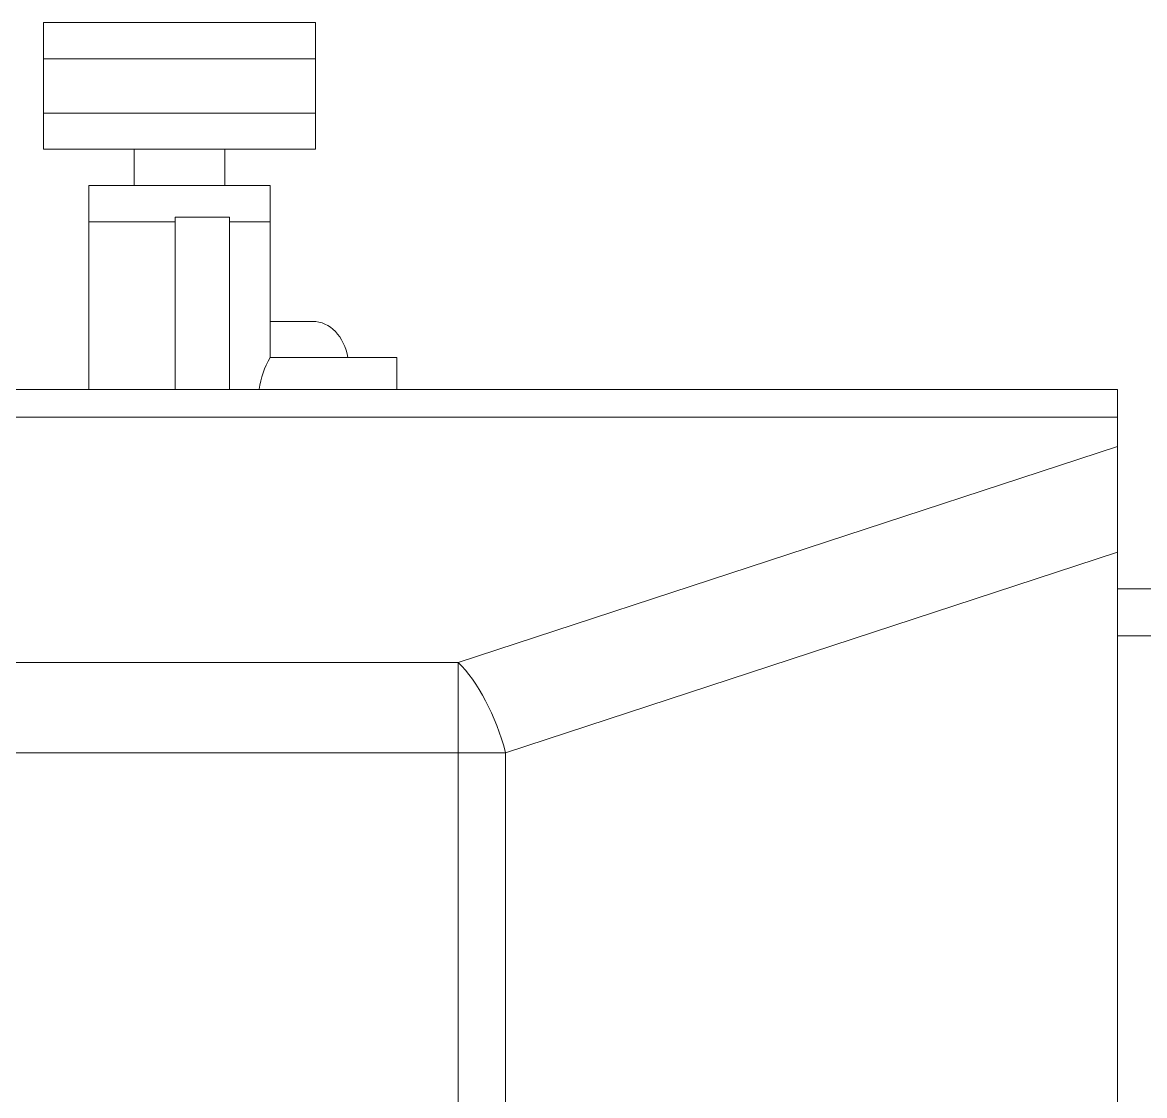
# Model space of a CAD drawing. Header units: millimetres. Extents: x 113490 to 142599, y -20467 to 115.
# Drawn here: x 127066.8 to 127128.8, y -6178.7 to -6119.4 of the extents above; entities that cross this region are included whole.
import ezdxf

# ---------------------------------------------------------------- set-up
doc = ezdxf.new("R2010")
doc.units = ezdxf.units.MM
doc.layers.add('DV1_0', color=7, linetype='Continuous')

msp = doc.modelspace()

# ---------------------------------------------------------------- linework, layer by layer
at = {"layer": 'DV1_0', "color": 7, "linetype": 'Continuous', "lineweight": 15}
for p, q in [((127083.005, -6119.428), (127068.005, -6119.428)), ((127068.005, -6119.428), (127068.005, -6124.428)), ((127083.005, -6124.428), (127083.005, -6119.428)), ((127083.005, -6121.428), (127068.005, -6121.428)), ((127068.005, -6121.428), (127068.005, -6126.428)), ((127083.005, -6126.428), (127083.005, -6121.428)), ((127083.005, -6124.428), (127068.005, -6124.428)), ((127083.005, -6126.428), (127068.005, -6126.428)), ((127073.005, -6126.428), (127073.005, -6128.428)), ((127073.005, -6126.428), (127073.005, -6128.428)), ((127078.005, -6128.428), (127078.005, -6126.428)), ((127078.005, -6128.428), (127078.005, -6126.428)), ((127080.505, -6128.428), (127070.505, -6128.428)), ((127070.505, -6128.428), (127070.505, -6139.68)), ((127080.505, -6137.928), (127080.505, -6128.428)), ((127075.26, -6130.18), (127078.26, -6130.18)), ((127075.26, -6139.68), (127075.26, -6130.18)), ((127078.26, -6130.18), (127078.26, -6139.68)), ((127075.26, -6130.428), (127070.505, -6130.428)), ((127070.505, -6130.428), (127070.505, -6139.68)), ((127080.505, -6130.428), (127078.26, -6130.428)), ((127080.505, -6137.948), (127080.505, -6130.428)), ((127082.858, -6135.928), (127080.505, -6135.928)), ((127087.505, -6137.928), (127080.505, -6137.928)), ((127087.505, -6139.68), (127087.505, -6137.928)), ((127127.261, -6139.68), (127028.28, -6139.68)), ((127127.261, -6141.218), (127127.261, -6139.68)), ((127127.261, -6141.218), (127127.261, -6142.84)), ((127127.261, -6148.673), (127127.261, -6142.84)), ((127127.261, -6234.066), (127127.261, -6148.673)), ((127130.261, -6150.68), (127127.261, -6150.68))]:
    msp.add_line(p, q, dxfattribs=at)
at = {"layer": 'DV1_0', "color": 7, "linetype": 'Continuous', "lineweight": 20}
for p, q in [((127127.261, -6141.218), (127026.953, -6141.218)), ((127090.881, -6154.758), (127127.261, -6142.84)), ((127093.503, -6159.733), (127127.261, -6148.673)), ((127130.261, -6153.28), (127127.261, -6153.28)), ((125975.641, -6154.758), (127090.881, -6154.758)), ((127090.881, -6159.733), (127090.881, -6154.758)), ((125975.641, -6159.733), (127090.881, -6159.733)), ((127090.881, -6241.13), (127090.881, -6159.733)), ((127090.881, -6159.733), (127093.503, -6159.733)), ((127093.503, -6241.13), (127093.503, -6159.733))]:
    msp.add_line(p, q, dxfattribs=at)
at = {"layer": 'DV1_0', "color": 7, "linetype": 'Continuous', "lineweight": 15}
msp.add_arc((127084.845, -6140.428), 5.009, 150.05844, 171.28097, dxfattribs=at)
msp.add_ellipse((127082.858, -6138.428), major_axis=(0, 2.5), ratio=0.790252, start_param=4.913747, end_param=6.283185, dxfattribs=at)
at = {"layer": 'DV1_0', "color": 7, "linetype": 'Continuous', "lineweight": 20}
msp.add_ellipse((127090.881, -6159.733), major_axis=(-1.868, 5.702), ratio=0.419085, start_param=4.575942, end_param=5.619674, dxfattribs=at)

doc.saveas('drawing.dxf')
